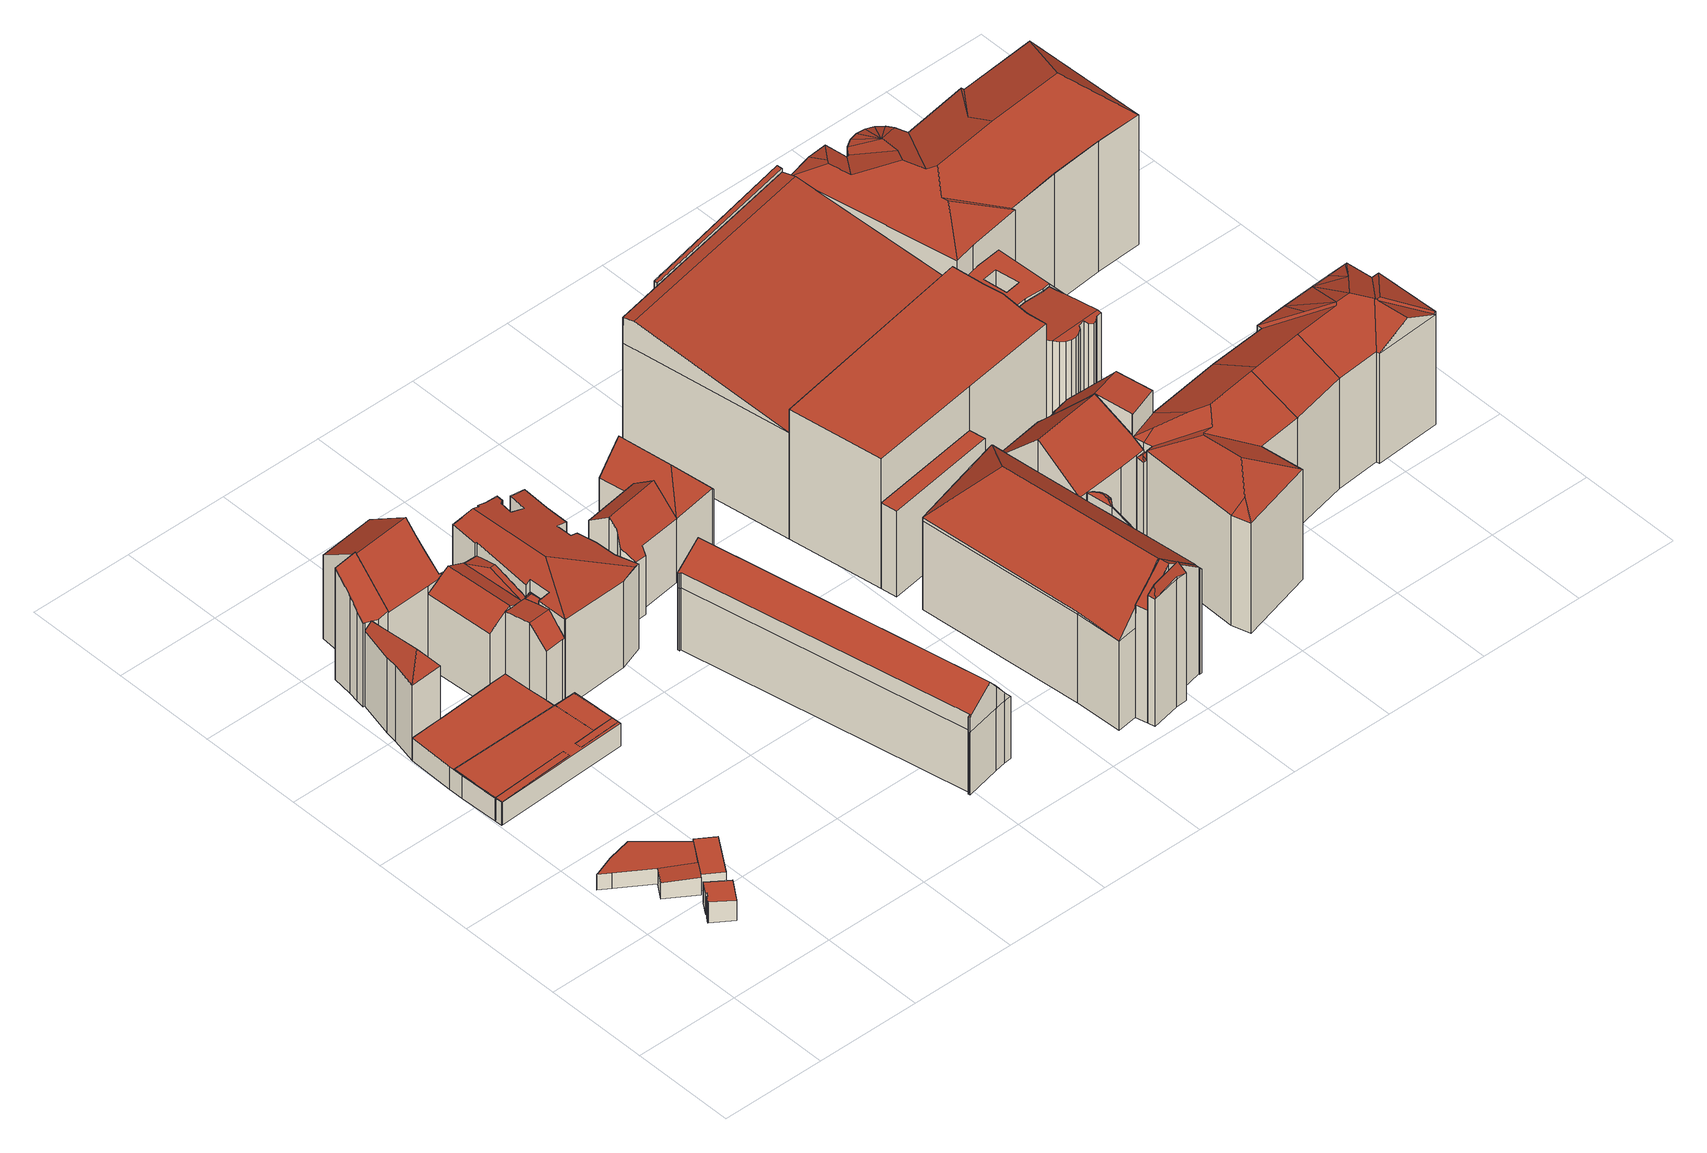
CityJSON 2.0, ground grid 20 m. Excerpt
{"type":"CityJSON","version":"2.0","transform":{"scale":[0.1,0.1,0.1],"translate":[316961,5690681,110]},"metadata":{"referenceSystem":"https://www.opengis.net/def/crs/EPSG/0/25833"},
"CityObjects":{
"building1":{"type":"Building","attributes":{"Dachtyp_tdc":"tdcPolyFlatRoof","Gemeindeschluessel":14713000,"Dachneigung":2.78,"QualitaetDacherkennung":40,"Geometrietyp2DReferenz":"3000","function":"31001_9998","roofType":"2100","measuredHeight":4.46},"geometry":[{"type":"MultiSurface","lod":"2","boundaries":[[[0,1,2,3]],[[1,4,5,2]],[[4,6,7,5]],[[6,8,9,7]],[[8,10,11,9]],[[10,12,13,11]],[[12,14,15,13]],[[14,16,17,15]],[[16,18,19,17]],[[18,0,3,19]],[[18,16,14,12,10,8,6,4,1,0]],[[3,2,5,7,9,11,13,15,17,19]]],"semantics":{"surfaces":[{"type":"WallSurface"},{"type":"RoofSurface"},{"type":"GroundSurface"}],"values":[0,0,0,0,0,0,0,0,0,0,1,2]}}]},
"building2":{"type":"Building","attributes":{"Gemeindeschluessel":14713000,"Geometrietyp2DReferenz":"3000","function":"31001_9998","roofType":"9999"},"children":["building2-1","building2-2"]},
"building2-1":{"type":"BuildingPart","attributes":{"Dachtyp_tdc":"tdcPolyFlatRoof","Dachneigung":7.37,"QualitaetDacherkennung":52,"Geometrietyp2DReferenz":"3000","roofType":"2100","measuredHeight":4},"parents":["building2"],"geometry":[{"type":"MultiSurface","lod":"2","boundaries":[[[20,21,22,23]],[[24,25,26,27]],[[25,28,29,26]],[[28,30,31,29]],[[30,32,33,31]],[[32,34,35,33]],[[34,20,23,35]],[[34,32,30,28,25,24,21,20]],[[23,22,27,26,29,31,33,35]],[[27,22,21,24]]],"semantics":{"surfaces":[{"type":"WallSurface"},{"type":"RoofSurface"},{"type":"GroundSurface"},{"type":"ClosureSurface"}],"values":[0,0,0,0,0,0,0,1,2,3]}}]},
"building2-2":{"type":"BuildingPart","attributes":{"Dachtyp_tdc":"tdcPolyFlatRoof","Dachneigung":4.29,"QualitaetDacherkennung":69,"Geometrietyp2DReferenz":"3000","roofType":"2100","measuredHeight":3.75},"parents":["building2"],"geometry":[{"type":"MultiSurface","lod":"2","boundaries":[[[36,37,38,22,21]],[[37,39,40,38]],[[39,41,24,27,40]],[[39,37,36,41]],[[27,22,38,40]],[[21,24,41,36]],[[21,22,27,24]]],"semantics":{"surfaces":[{"type":"WallSurface"},{"type":"RoofSurface"},{"type":"GroundSurface"},{"type":"ClosureSurface"}],"values":[0,0,0,1,2,0,3]}}]},
"building3":{"type":"Building","attributes":{"Dachtyp_tdc":"tdcPolyFlatRoof","Gemeindeschluessel":14713000,"Dachneigung":0,"QualitaetDacherkennung":56,"Geometrietyp2DReferenz":"3000","function":"31001_9998","roofType":"1000","measuredHeight":3.41},"geometry":[{"type":"MultiSurface","lod":"2","boundaries":[[[42,43,44,45]],[[43,46,47,44]],[[46,48,49,47]],[[48,42,45,49]],[[48,46,43,42]],[[45,44,47,49]]],"semantics":{"surfaces":[{"type":"WallSurface"},{"type":"RoofSurface"},{"type":"GroundSurface"}],"values":[0,0,0,0,1,2]}}]},
"building4":{"type":"Building","attributes":{"Gemeindeschluessel":14713000,"Dachneigung":90,"Dachorientierung":0,"MittlereTraufHoehe":115.79,"QualitaetDacherkennung":63,"ObjektHoehe":4.68,"BodenHoehe":111.11,"Geometrietyp2DReferenz":"3000","AbsoluteHoehe":115.79,"Dachflaeche":273.93,"function":"31001_9998","roofType":"1000","measuredHeight":4.68,"storeysAboveGround":2},"geometry":[{"type":"MultiSurface","lod":"2","boundaries":[[[50,51,52,53]],[[51,54,55,52]],[[51,50,56,57,54]],[[55,58,59,53,52]],[[54,57,58,55]],[[57,56,59,58]],[[56,50,53,59]]],"semantics":{"surfaces":[{"type":"WallSurface"},{"type":"RoofSurface"},{"type":"GroundSurface"}],"values":[0,0,1,2,0,0,0]}}]},
"building5":{"type":"Building","attributes":{"name":"Bach-Museum","Gemeindeschluessel":14713000,"Geometrietyp2DReferenz":"3000","function":"31001_3034","roofType":"9999"},"children":["building5-1","building5-2","building5-3","building5-4","building5-5","building5-6","building5-7","building5-8","building5-9","building5-10"]},
"building5-1":{"type":"BuildingPart","attributes":{"Dachtyp_tdc":"tdcPolyFlatRoof","Dachneigung":0,"QualitaetDacherkennung":23,"Geometrietyp2DReferenz":"3000","roofType":"1000","measuredHeight":4.74},"parents":["building5"],"geometry":[{"type":"MultiSurface","lod":"2","boundaries":[[[60,61,62,63]],[[64,65,66,67]],[[65,68,69,66]],[[68,70,71,69]],[[70,72,73,71]],[[74,75,76,77]],[[78,79,80,81]],[[82,79,78,83,84,75,74,72,70,68,65,64,61,60]],[[63,62,67,66,69,71,73,77,76,85,86,81,80,87]],[[67,62,61,64]],[[77,73,72,74]],[[85,76,75,84]],[[81,86,83,78]],[[86,85,84,83]],[[87,80,79,82]],[[63,87,82,60]]],"semantics":{"surfaces":[{"type":"WallSurface"},{"type":"RoofSurface"},{"type":"GroundSurface"},{"type":"ClosureSurface"}],"values":[0,0,0,0,0,0,0,1,2,3,3,3,3,3,3,3]}}]},
"building5-2":{"type":"BuildingPart","attributes":{"Dachtyp_tdc":"tdcGableRoof","Dachneigung":38.85,"QualitaetDacherkennung":72,"Geometrietyp2DReferenz":"3000","roofType":"3100","measuredHeight":23.66},"parents":["building5"],"geometry":[{"type":"MultiSurface","lod":"2","boundaries":[[[88,89,90,91]],[[89,92,93,90]],[[92,94,95,93]],[[94,96,97,95]],[[96,98,99,97]],[[98,100,101,99]],[[102,103,104,105,106]],[[107,108,109,110]],[[108,88,91,109]],[[111,103,102,112,113,100,98,96,94,92,89]],[[89,88,108,107,111]],[[91,90,93,95,97,99,101,114,105,104,115,110,109]],[[106,112,102]],[[114,101,100,113]],[[105,114,113,112,106]],[[115,104,103,111]],[[107,110,115,111]]],"semantics":{"surfaces":[{"type":"WallSurface"},{"type":"RoofSurface"},{"type":"GroundSurface"},{"type":"ClosureSurface"}],"values":[0,0,0,0,0,0,0,0,0,1,1,2,0,3,3,3,3]}}]},
"building5-3":{"type":"BuildingPart","attributes":{"Dachtyp_tdc":"tdcPolyFlatRoof","Dachneigung":0,"QualitaetDacherkennung":93,"Geometrietyp2DReferenz":"3000","roofType":"1000","measuredHeight":4.81},"parents":["building5"],"geometry":[{"type":"MultiSurface","lod":"2","boundaries":[[[116,117,118,80,79]],[[117,119,120,118]],[[121,119,117,116]],[[80,118,120,87]],[[120,119,121,82,87]],[[79,82,121,116]],[[79,80,87,82]]],"semantics":{"surfaces":[{"type":"WallSurface"},{"type":"RoofSurface"},{"type":"GroundSurface"},{"type":"ClosureSurface"}],"values":[0,0,1,2,3,0,3]}}]},
"building5-4":{"type":"BuildingPart","attributes":{"Dachtyp_tdc":"tdcHipAndGableRoof","Dachneigung":55.25,"QualitaetDacherkennung":24,"Geometrietyp2DReferenz":"3000","roofType":"5000","measuredHeight":18.11},"parents":["building5"],"geometry":[{"type":"MultiSurface","lod":"2","boundaries":[[[100,122,123,101]],[[122,124,125,123]],[[124,126,127,125]],[[126,128,129,127]],[[128,130,100]],[[128,131,132,130]],[[133,134,100,130,132]],[[122,134,133,124]],[[124,133,132,131,126]],[[100,134,122]],[[126,131,128]],[[129,101,123,125,127]],[[101,129,128,100]]],"semantics":{"surfaces":[{"type":"WallSurface"},{"type":"RoofSurface"},{"type":"GroundSurface"},{"type":"ClosureSurface"}],"values":[0,0,0,0,1,1,1,0,0,0,0,2,3]}}]},
"building5-5":{"type":"BuildingPart","attributes":{"Dachtyp_tdc":"tdcGableRoof","Dachneigung":34.14,"QualitaetDacherkennung":74,"Geometrietyp2DReferenz":"3000","roofType":"3100","measuredHeight":18.36},"parents":["building5"],"geometry":[{"type":"MultiSurface","lod":"2","boundaries":[[[135,136,137,129,128]],[[138,106,105,76,75]],[[139,140,136,135,141,142]],[[142,112,106,138,143,144,139]],[[114,101,129,137,145,85,76,105]],[[141,100,101,100,113,142]],[[100,101,114,113]],[[128,100,141,135]],[[129,101,100,128]],[[146,140,139]],[[145,137,136,140,146]],[[138,75,84,143]],[[144,146,139]],[[75,76,85,84]],[[145,146,144,143,84,85]],[[113,112,142]],[[105,106,112,113,114]]],"semantics":{"surfaces":[{"type":"WallSurface"},{"type":"RoofSurface"},{"type":"GroundSurface"},{"type":"ClosureSurface"}],"values":[0,0,1,1,2,0,3,0,3,0,3,0,0,3,3,0,3]}}]},
"building5-6":{"type":"BuildingPart","attributes":{"Dachtyp_tdc":"tdcPolyFlatRoof","Dachneigung":0,"QualitaetDacherkennung":57,"Geometrietyp2DReferenz":"3000","roofType":"1000","measuredHeight":4.83},"parents":["building5"],"geometry":[{"type":"MultiSurface","lod":"2","boundaries":[[[147,148,149,150]],[[148,151,64,67,149]],[[152,147,150,62,61]],[[152,151,148,147]],[[150,149,67,62]],[[61,64,151,152]],[[61,62,67,64]]],"semantics":{"surfaces":[{"type":"WallSurface"},{"type":"RoofSurface"},{"type":"GroundSurface"},{"type":"ClosureSurface"}],"values":[0,0,0,1,2,0,3]}}]},
"building5-7":{"type":"BuildingPart","attributes":{"Dachtyp_tdc":"tdcGableRoof","Dachneigung":10.02,"QualitaetDacherkennung":40,"Geometrietyp2DReferenz":"3000","roofType":"3100","measuredHeight":18.72},"parents":["building5"],"geometry":[{"type":"MultiSurface","lod":"2","boundaries":[[[153,154,155,156]],[[154,157,158,155]],[[157,159,160,158]],[[159,161,78,81,160]],[[162,153,156,137,136]],[[163,161,159,157,154]],[[154,153,162,140,146,144,164,163]],[[156,155,158,160,81,86,85,145,137]],[[83,78,161,163]],[[86,81,78,83]],[[164,143,84,83,163]],[[86,83,84,85]],[[144,143,164]],[[136,140,162]],[[137,145,146,140,136]],[[145,85,84,143,144,146]]],"semantics":{"surfaces":[{"type":"WallSurface"},{"type":"RoofSurface"},{"type":"GroundSurface"},{"type":"ClosureSurface"}],"values":[0,0,0,0,0,1,1,2,0,3,0,3,0,0,3,3]}}]},
"building5-8":{"type":"BuildingPart","attributes":{"Dachtyp_tdc":"tdcPolyFlatRoof","Dachneigung":37.69,"QualitaetDacherkennung":65,"Geometrietyp2DReferenz":"3000","roofType":"2100","measuredHeight":23.87},"parents":["building5"],"geometry":[{"type":"MultiSurface","lod":"2","boundaries":[[[165,166,167,168]],[[166,169,170,167]],[[169,171,107,110,170]],[[172,173,174,175,104,103]],[[176,177,178]],[[176,179,180,177]],[[179,165,168,180]],[[179,176,181,182,183,173,172,171,169,166,165]],[[168,167,170,110,115,104,175,184,177,180]],[[172,103,111,107,171]],[[103,104,115,111]],[[111,115,110,107]],[[178,181,176]],[[183,174,173]],[[184,175,174,183,182]],[[177,184,182,181,178]]],"semantics":{"surfaces":[{"type":"WallSurface"},{"type":"RoofSurface"},{"type":"GroundSurface"},{"type":"ClosureSurface"}],"values":[0,0,0,0,0,0,0,1,2,0,3,3,0,0,3,3]}}]},
"building5-9":{"type":"BuildingPart","attributes":{"Dachtyp_tdc":"tdcPolyFlatRoof","Dachneigung":0,"QualitaetDacherkennung":60,"Geometrietyp2DReferenz":"3000","roofType":"1000","measuredHeight":4.82},"parents":["building5"],"geometry":[{"type":"MultiSurface","lod":"2","boundaries":[[[185,186,120,119]],[[185,187,188,186]],[[187,189,60,63,188]],[[189,187,185,119]],[[120,186,188,63,87]],[[121,82,60,189,119]],[[87,63,60,82]],[[119,120,87,82,121]]],"semantics":{"surfaces":[{"type":"WallSurface"},{"type":"RoofSurface"},{"type":"GroundSurface"},{"type":"ClosureSurface"}],"values":[0,0,0,1,2,0,3,3]}}]},
"building5-10":{"type":"BuildingPart","attributes":{"Dachtyp_tdc":"tdcFreeFormRoof","Dachneigung":54.04,"QualitaetDacherkennung":8,"Geometrietyp2DReferenz":"3000","roofType":"5000","measuredHeight":19.59},"parents":["building5"],"geometry":[{"type":"MultiSurface","lod":"2","boundaries":[[[174,190,74,77,175]],[[191,192,193,73,72]],[[192,194,195,193]],[[190,174,183,196,197]],[[196,181,178,194,192,191,197]],[[191,190,197]],[[195,177,184,175,77,73,193]],[[194,178,177,195]],[[183,182,196]],[[174,175,184,182,183]],[[72,74,190,191]],[[72,73,77,74]],[[182,181,196]],[[177,178,181,182,184]]],"semantics":{"surfaces":[{"type":"WallSurface"},{"type":"RoofSurface"},{"type":"GroundSurface"},{"type":"ClosureSurface"}],"values":[0,0,0,1,1,1,2,0,0,3,0,3,0,3]}}]},
"building6":{"type":"Building","attributes":{"name":"Bach-Museum","Dachtyp_tdc":"tdcFreeFormRoof","Gemeindeschluessel":14713000,"Dachneigung":49.28,"QualitaetDacherkennung":33,"Geometrietyp2DReferenz":"3000","function":"31001_3034","roofType":"5000","measuredHeight":17.48},"geometry":[{"type":"MultiSurface","lod":"2","boundaries":[[[198,199,200,201]],[[199,202,203,200]],[[202,204,205,203]],[[204,206,207,205]],[[206,198,201,207]],[[208,206,204]],[[209,208,204,202]],[[210,209,202,199]],[[210,199,198]],[[208,209,210,198,206]],[[201,200,203,205,207]]],"semantics":{"surfaces":[{"type":"WallSurface"},{"type":"RoofSurface"},{"type":"GroundSurface"}],"values":[0,0,0,0,0,1,1,1,1,1,2]}}]},
"building7":{"type":"Building","attributes":{"Dachtyp_tdc":"tdcFreeFormRoof","Gemeindeschluessel":14713000,"Dachneigung":11.58,"QualitaetDacherkennung":18,"Geometrietyp2DReferenz":"3000","function":"31001_9998","roofType":"5000","measuredHeight":20},"geometry":[{"type":"MultiSurface","lod":"2","boundaries":[[[211,212,213,214]],[[212,215,216,213]],[[215,217,218,216]],[[217,219,220,218]],[[219,221,222,220]],[[221,223,224,222]],[[223,225,226,224]],[[225,227,228,226]],[[227,229,230,228]],[[229,231,232,230]],[[231,233,234,232]],[[233,235,236,234]],[[235,237,238,236]],[[237,239,240,238]],[[239,241,242,240]],[[241,243,244,242]],[[243,245,246,244]],[[245,247,248,246]],[[247,249,250,248]],[[249,251,252,250]],[[251,253,254,252]],[[253,255,256,254]],[[255,257,258,256]],[[257,259,260,258]],[[259,261,262,260]],[[261,263,264,262]],[[263,265,266,264]],[[265,267,268,266]],[[267,269,270,268]],[[269,271,272,270]],[[271,211,214,272]],[[219,273,274,223,221]],[[259,257,255,253,251,249,247,245,243,241,275,274,273,217,215,212,211,271,269,267,265,263,261]],[[231,229,227,225,223,274,275,239,237,235,233]],[[219,217,273]],[[241,239,275]],[[214,213,216,218,220,222,224,226,228,230,232,234,236,238,240,242,244,246,248,250,252,254,256,258,260,262,264,266,268,270,272]]],"semantics":{"surfaces":[{"type":"WallSurface"},{"type":"RoofSurface"},{"type":"GroundSurface"}],"values":[0,0,0,0,0,0,0,0,0,0,0,0,0,0,0,0,0,0,0,0,0,0,0,0,0,0,0,0,0,0,0,1,1,1,0,0,2]}}]},
"building8":{"type":"Building","attributes":{"Gemeindeschluessel":14713000,"Dachtyp_tdc":"tdcFreeFormRoof","Dachneigung":52.15,"QualitaetDacherkennung":60,"Geometrietyp2DReferenz":"3000","function":"31001_9998","roofType":"5000","measuredHeight":19.74},"geometry":[{"type":"MultiSurface","lod":"2","boundaries":[[[276,277,278,279]],[[277,280,281,278]],[[280,282,283,281]],[[282,284,285,283]],[[284,286,287,285]],[[286,288,289,287]],[[288,290,291,289]],[[290,292,293,291]],[[292,294,295,293]],[[294,296,297,295]],[[296,298,299,297]],[[298,300,301,299]],[[300,302,303,301]],[[302,276,279,303]],[[294,304,305,288,286,306,307,308,309,296]],[[310,311,312,307,306,313,314,315]],[[277,310,315,280]],[[280,315,314,282]],[[282,314,313,284]],[[284,313,306,286]],[[300,308,307,312,302]],[[302,312,311,276]],[[276,311,310,277]],[[296,309,298]],[[298,309,308,300]],[[288,305,290]],[[290,305,304,292]],[[292,304,294]],[[279,278,281,283,285,287,289,291,293,295,297,299,301,303]]],"semantics":{"surfaces":[{"type":"WallSurface"},{"type":"RoofSurface"},{"type":"GroundSurface"}],"values":[0,0,0,0,0,0,0,0,0,0,0,0,0,0,1,1,0,0,0,0,0,0,0,0,0,0,0,0,2]}}]},
"building9":{"type":"Building","attributes":{"Gemeindeschluessel":14713000,"Geometrietyp2DReferenz":"3000","function":"31001_9998","roofType":"9999"},"children":["building9-1","building9-2"]},
"building9-1":{"type":"BuildingPart","attributes":{"Dachtyp_tdc":"tdcHipAndGableRoof","Dachneigung":50.07,"QualitaetDacherkennung":50,"Geometrietyp2DReferenz":"3000","roofType":"5000","measuredHeight":18.67},"parents":["building9"],"geometry":[{"type":"MultiSurface","lod":"2","boundaries":[[[316,317,318,319]],[[317,320,321,318]],[[320,322,323,321]],[[322,324,325,323]],[[324,326,327,325]],[[326,328,329,327]],[[328,330,331,329]],[[332,333,334,335]],[[333,316,319,334]],[[330,328,336]],[[328,326,324,322,320,317,336]],[[317,316,333,332,337,330,336]],[[319,318,321,323,325,327,329,331,338,335,334]],[[337,338,331,330]],[[332,335,338,337]]],"semantics":{"surfaces":[{"type":"WallSurface"},{"type":"RoofSurface"},{"type":"GroundSurface"},{"type":"ClosureSurface"}],"values":[0,0,0,0,0,0,0,0,0,1,1,1,2,3,3]}}]},
"building9-2":{"type":"BuildingPart","attributes":{"Dachtyp_tdc":"tdcGableRoof","Dachneigung":49.31,"QualitaetDacherkennung":45,"Geometrietyp2DReferenz":"3000","roofType":"3100","measuredHeight":18.64},"parents":["building9"],"geometry":[{"type":"MultiSurface","lod":"2","boundaries":[[[339,340,331,330]],[[339,341,342,340]],[[341,343,344,342]],[[343,345,346,344]],[[345,347,348,346]],[[347,349,350,348]],[[349,351,352,350]],[[351,353,332,335,352]],[[349,347,345,343,341,339,330,354]],[[354,353,351,349]],[[338,331,340,342,344,346,348,350,352,335]],[[330,337,354]],[[330,331,338,337]],[[337,332,353,354]],[[338,335,332,337]]],"semantics":{"surfaces":[{"type":"WallSurface"},{"type":"RoofSurface"},{"type":"GroundSurface"},{"type":"ClosureSurface"}],"values":[0,0,0,0,0,0,0,0,1,1,2,0,3,0,3]}}]},
"building10":{"type":"Building","attributes":{"Gemeindeschluessel":14713000,"Geometrietyp2DReferenz":"3000","function":"31001_9998","roofType":"9999"},"children":["building10-1","building10-2","building10-3","building10-4","building10-5"]},
"building10-1":{"type":"BuildingPart","attributes":{"Dachtyp_tdc":"tdcFreeFormRoof","Dachneigung":69.74,"QualitaetDacherkennung":21,"Geometrietyp2DReferenz":"3000","roofType":"5000","measuredHeight":29.28},"parents":["building10"],"geometry":[{"type":"MultiSurface","lod":"2","boundaries":[[[355,356,357,358]],[[356,359,360,357]],[[359,361,362,363,360]],[[364,355,358,365]],[[366,361,359]],[[359,367,355,368,366]],[[368,355,364]],[[366,368,364,369,370,361]],[[356,367,359]],[[355,367,356]],[[358,357,360,363,371,365]],[[370,362,361]],[[365,371,369,364]],[[371,363,362,370,369]]],"semantics":{"surfaces":[{"type":"WallSurface"},{"type":"RoofSurface"},{"type":"GroundSurface"},{"type":"ClosureSurface"}],"values":[0,0,0,0,1,1,1,1,0,0,2,0,3,3]}}]},
"building10-2":{"type":"BuildingPart","attributes":{"Dachtyp_tdc":"tdcGableRoof","Dachneigung":45.8,"QualitaetDacherkennung":59,"Geometrietyp2DReferenz":"3000","roofType":"3100","measuredHeight":29.21},"parents":["building10"],"geometry":[{"type":"MultiSurface","lod":"2","boundaries":[[[372,373,374,375]],[[373,376,377,374]],[[376,378,379,380,377]],[[381,382,383,384,385]],[[382,386,387,383]],[[386,388,389,387]],[[388,390,391,389]],[[390,392,393,391]],[[392,394,395,393]],[[394,372,375,395]],[[390,388,386,382,381,396,397]],[[397,398,378,376,373,372,394,392,390]],[[375,374,377,380,399,384,383,387,389,391,393,395]],[[400,398,397]],[[399,380,379,401]],[[401,379,378,398,400]],[[396,400,397]],[[399,401,385,384]],[[381,385,401,400,396]]],"semantics":{"surfaces":[{"type":"WallSurface"},{"type":"RoofSurface"},{"type":"GroundSurface"},{"type":"ClosureSurface"}],"values":[0,0,0,0,0,0,0,0,0,0,1,1,2,0,3,3,0,3,3]}}]},
"building10-3":{"type":"BuildingPart","attributes":{"Dachtyp_tdc":"tdcHipAndGableRoof","Dachneigung":48.23,"QualitaetDacherkennung":49,"Geometrietyp2DReferenz":"3000","roofType":"5000","measuredHeight":29.29},"parents":["building10"],"geometry":[{"type":"MultiSurface","lod":"2","boundaries":[[[379,402,403,380]],[[404,405,406,407]],[[405,408,409,406]],[[408,410,411,409]],[[410,412,413,411]],[[412,385,384,413]],[[414,415,416,417]],[[418,419,420,417,416,421,405]],[[422,423,398,400,396,424,414,417,420,425,426,427,428,429,430]],[[412,415,414,424,381,385]],[[379,378,423,422,402]],[[408,421,416,410]],[[405,421,408]],[[404,418,405]],[[410,416,415,412]],[[380,403,431,432,433,407,406,409,411,413,384,399]],[[434,435,436]],[[432,431,437,435,434]],[[431,403,402,437]],[[407,433,438,404]],[[433,432,434,436,438]],[[380,399,401,379]],[[399,384,385,401]],[[428,439,436,435,429]],[[429,435,437,430]],[[430,437,402,422]],[[420,419,425]],[[427,439,428]],[[425,419,418,404,438,426]],[[426,438,436,439,427]],[[423,378,398]],[[396,381,424]],[[398,378,379,401,400]],[[400,401,385,381,396]]],"semantics":{"surfaces":[{"type":"WallSurface"},{"type":"RoofSurface"},{"type":"GroundSurface"},{"type":"ClosureSurface"}],"values":[0,0,0,0,0,0,1,1,1,0,0,0,0,0,0,2,0,3,3,3,3,3,3,0,3,3,0,0,3,3,0,0,3,3]}}]},
"building10-4":{"type":"BuildingPart","attributes":{"Dachtyp_tdc":"tdcGableRoof","Dachneigung":40.32,"QualitaetDacherkennung":57,"Geometrietyp2DReferenz":"3000","roofType":"3100","measuredHeight":29.24},"parents":["building10"],"geometry":[{"type":"MultiSurface","lod":"2","boundaries":[[[440,441,442,443]],[[441,444,364,365,442]],[[362,445,418,404,407,363]],[[439,446,447,432]],[[446,440,443,447]],[[448,425,419,445,362,370,449]],[[449,444,441,440,446,439,427,448]],[[443,442,365,371,363,407,433,432,447]],[[369,364,444,449]],[[371,365,364,369]],[[370,369,449]],[[371,369,370,362,363]],[[426,425,448]],[[419,418,445]],[[433,407,404,438]],[[438,404,418,419,425,426]],[[432,436,439]],[[427,426,448]],[[433,438,436,432]],[[439,436,438,426,427]]],"semantics":{"surfaces":[{"type":"WallSurface"},{"type":"RoofSurface"},{"type":"GroundSurface"},{"type":"ClosureSurface"}],"values":[0,0,0,0,0,1,1,2,0,3,0,3,0,0,3,3,0,0,3,3]}}]},
"building10-5":{"type":"BuildingPart","attributes":{"Dachtyp_tdc":"tdcFreeFormRoof","Dachneigung":33.45,"QualitaetDacherkennung":41,"Geometrietyp2DReferenz":"3000","roofType":"5000","measuredHeight":24.51},"parents":["building10"],"geometry":[{"type":"MultiSurface","lod":"2","boundaries":[[[450,451,452,453]],[[451,454,455,452]],[[454,456,457,455]],[[456,458,459,457]],[[458,460,461,459]],[[460,462,463,461]],[[462,464,465,463]],[[464,466,467,465]],[[466,468,469,467]],[[468,470,471,469]],[[470,472,473,471]],[[472,474,475,473]],[[474,434,432,475]],[[476,477,478,403,402,422]],[[477,450,453,478]],[[479,429,435,434,474,472,470,468,480]],[[468,466,464,481,480]],[[464,462,482,481]],[[462,460,483,482]],[[460,458,456,484,483]],[[456,454,451,450,477,485,484]],[[477,476,485]],[[476,479,480,481,482,483,484,485]],[[453,452,455,457,459,461,463,465,467,469,471,473,475,432,431,403,478]],[[430,429,479]],[[431,432,434,435,437]],[[437,435,429,430]],[[422,430,479,476]],[[431,437,402,403]],[[402,437,430,422]]],"semantics":{"surfaces":[{"type":"WallSurface"},{"type":"RoofSurface"},{"type":"GroundSurface"},{"type":"ClosureSurface"}],"values":[0,0,0,0,0,0,0,0,0,0,0,0,0,0,0,1,1,1,1,1,1,1,1,2,0,3,3,0,3,3]}}]},
"building11":{"type":"Building","attributes":{"Dachtyp_tdc":"tdcGableRoof","Gemeindeschluessel":14713000,"Dachneigung":15.1,"QualitaetDacherkennung":38,"Geometrietyp2DReferenz":"3000","function":"31001_9998","roofType":"3100","measuredHeight":6.63},"geometry":[{"type":"MultiSurface","lod":"2","boundaries":[[[486,487,488,489]],[[487,490,491,488]],[[490,492,493,491]],[[492,494,495,493]],[[494,496,497,495]],[[496,498,499,497]],[[498,500,501,499]],[[500,502,503,501]],[[502,504,505,503]],[[504,506,507,505]],[[506,508,509,507]],[[508,510,511,509]],[[510,512,513,511]],[[512,514,515,513]],[[514,516,517,515]],[[516,518,519,517]],[[518,520,521,519]],[[520,522,523,521]],[[522,486,489,523]],[[520,518,516,514,512,510,508,506]],[[506,504,502,500,498,496,494,492,490,487,486,522,520]],[[489,488,491,493,495,497,499,501,503,505,507,509,511,513,515,517,519,521,523]]],"semantics":{"surfaces":[{"type":"WallSurface"},{"type":"RoofSurface"},{"type":"GroundSurface"}],"values":[0,0,0,0,0,0,0,0,0,0,0,0,0,0,0,0,0,0,0,1,1,2]}}]},
"building12":{"type":"Building","attributes":{"Dachtyp_tdc":"tdcFreeFormRoof","Gemeindeschluessel":14713000,"Dachneigung":35.95,"QualitaetDacherkennung":17,"Geometrietyp2DReferenz":"3000","function":"31001_9998","roofType":"5000","measuredHeight":21.6},"geometry":[{"type":"MultiSurface","lod":"2","boundaries":[[[524,525,526,527]],[[525,528,529,526]],[[528,530,531,529]],[[530,532,533,531]],[[532,524,527,533]],[[534,532,530]],[[535,534,530,528]],[[536,535,528,525]],[[536,525,524]],[[534,535,536,524,532]],[[527,526,529,531,533]]],"semantics":{"surfaces":[{"type":"WallSurface"},{"type":"RoofSurface"},{"type":"GroundSurface"}],"values":[0,0,0,0,0,0,1,1,1,1,2]}}]},
"building13":{"type":"Building","attributes":{"Dachtyp_tdc":"tdcGableRoof","Gemeindeschluessel":14713000,"Dachneigung":47.8,"QualitaetDacherkennung":43,"Geometrietyp2DReferenz":"3000","function":"31001_9998","roofType":"3100","measuredHeight":29.05},"geometry":[{"type":"MultiSurface","lod":"2","boundaries":[[[537,538,539,540]],[[538,541,542,539]],[[541,543,544,542]],[[543,545,546,544]],[[545,547,548,546]],[[547,549,550,548]],[[549,551,552,550]],[[551,553,554,552]],[[553,555,556,554]],[[555,557,558,556]],[[557,559,560,558]],[[559,537,540,560]],[[555,553,551,549,547,545]],[[545,543,541,538,537,559,557,555]],[[540,539,542,544,546,548,550,552,554,556,558,560]]],"semantics":{"surfaces":[{"type":"WallSurface"},{"type":"RoofSurface"},{"type":"GroundSurface"}],"values":[0,0,0,0,0,0,0,0,0,0,0,0,1,1,2]}}]},
"building14":{"type":"Building","attributes":{"name":"Petershof","Gemeindeschluessel":14713000,"Geometrietyp2DReferenz":"3000","function":"31001_2052","roofType":"9999"},"children":["building14-1","building14-2","building14-3","building14-4","building14-5","building14-6"]},
"building14-1":{"type":"BuildingPart","attributes":{"Dachtyp_tdc":"tdcFreeFormRoof","Dachneigung":22.46,"QualitaetDacherkennung":3,"Geometrietyp2DReferenz":"3000","roofType":"5000","measuredHeight":32.2},"parents":["building14"],"geometry":[{"type":"MultiSurface","lod":"2","boundaries":[[[561,562,563,564]],[[562,565,566,567,563]],[[568,569,570,571,572]],[[569,573,574,570]],[[573,575,576,574]],[[575,577,578,576]],[[577,579,580,578]],[[579,581,582,580]],[[581,583,584,582]],[[583,585,586,584]],[[585,587,588,586]],[[587,589,590,588]],[[589,591,592,590]],[[591,593,594,592]],[[593,595,596,594]],[[595,597,598,596]],[[597,599,600,598]],[[599,601,602,600]],[[601,603,604,602]],[[603,605,606,604]],[[605,607,608,606]],[[607,561,564,608]],[[609,601,599]],[[610,611,609,599,597]],[[610,597,595]],[[612,613,611,610,595,593]],[[614,615,616,612,593,591]],[[617,614,591,589]],[[618,619,620,617,589,587]],[[618,587,585]],[[619,618,585,583]],[[619,583,581]],[[620,619,581,579]],[[615,614,617,620,579,577]],[[621,616,615,577,575]],[[622,623,621,575,573]],[[622,573,569]],[[623,622,569,568]],[[568,624,565,625,626,613,612,616,621,623]],[[565,562,561,625]],[[626,625,561,607]],[[607,627,628,601,609,611,613,626]],[[603,628,627,605]],[[601,628,603]],[[605,627,607]],[[564,563,567,571,570,574,576,578,580,582,584,586,588,590,592,594,596,598,600,602,604,606,608]],[[624,566,565]],[[572,571,567,566]],[[572,566,624,568]]],"semantics":{"surfaces":[{"type":"WallSurface"},{"type":"RoofSurface"},{"type":"GroundSurface"},{"type":"ClosureSurface"}],"values":[0,0,0,0,0,0,0,0,0,0,0,0,0,0,0,0,0,0,0,0,0,0,1,1,1,1,1,1,1,1,1,1,1,1,1,1,1,1,1,1,1,1,0,0,0,2,0,3,3]}}]},
"building14-2":{"type":"BuildingPart","attributes":{"Dachtyp_tdc":"tdcGableRoof","Dachneigung":10.19,"QualitaetDacherkennung":3,"Geometrietyp2DReferenz":"3000","roofType":"3100","measuredHeight":27.89},"parents":["building14"],"geometry":[{"type":"MultiSurface","lod":"2","boundaries":[[[629,630,631,632]],[[630,633,634,631]],[[635,572,571,636]],[[566,637,638,567]],[[637,566,624,639,640,641]],[[642,643,640,639,644,645]],[[635,645,644,568,572]],[[630,643,642,633]],[[629,641,640,643,630]],[[632,631,634,636,571,567,638]],[[636,634,633,635]],[[567,571,572,566]],[[629,632,638,637]],[[633,642,645,635]],[[568,644,639,624]],[[572,568,624,566]],[[641,629,637]]],"semantics":{"surfaces":[{"type":"WallSurface"},{"type":"RoofSurface"},{"type":"GroundSurface"},{"type":"ClosureSurface"}],"values":[0,0,0,0,1,1,0,0,0,2,3,3,3,3,0,3,3]}}]},
"building14-3":{"type":"BuildingPart","attributes":{"Dachtyp_tdc":"tdcPolyFlatRoof","Dachneigung":0,"QualitaetDacherkennung":21,"Geometrietyp2DReferenz":"3000","roofType":"1000","measuredHeight":17.92},"parents":["building14"],"geometry":[{"type":"MultiSurface","lod":"2","boundaries":[[[646,647,648,649]],[[647,650,651,648]],[[650,652,653,651]],[[652,650,647,646]],[[649,648,651,653]],[[649,653,652,646]]],"semantics":{"surfaces":[{"type":"WallSurface"},{"type":"RoofSurface"},{"type":"GroundSurface"},{"type":"ClosureSurface"}],"values":[0,0,0,1,2,3]}}]},
"building14-4":{"type":"BuildingPart","attributes":{"Dachtyp_tdc":"tdcPolyFlatRoof","Dachneigung":0,"QualitaetDacherkennung":32,"Geometrietyp2DReferenz":"3000","roofType":"1000","measuredHeight":17.94},"parents":["building14"],"geometry":[{"type":"MultiSurface","lod":"2","boundaries":[[[654,655,656,657]],[[655,658,659,656]],[[658,660,661,659]],[[660,662,663,661]],[[662,664,665,663]],[[662,660,658,655,654,664]],[[665,657,656,659,661,663]],[[657,665,664,654]]],"semantics":{"surfaces":[{"type":"WallSurface"},{"type":"RoofSurface"},{"type":"GroundSurface"},{"type":"ClosureSurface"}],"values":[0,0,0,0,0,1,2,3]}}]},
"building14-5":{"type":"BuildingPart","attributes":{"Dachtyp_tdc":"tdcPolyFlatRoof","Dachneigung":0,"QualitaetDacherkennung":40,"Geometrietyp2DReferenz":"3000","roofType":"1000","measuredHeight":27.08},"parents":["building14"],"geometry":[{"type":"MultiSurface","lod":"2","boundaries":[[[666,667,668,638,637]],[[667,669,670,668]],[[669,671,672,670]],[[671,673,674,672]],[[673,675,676,674]],[[675,677,646,649,676]],[[678,679,641,629,632,653,652]],[[678,677,675,673,671,669,667,666,679]],[[632,638,668,670,672,674,676,649,653]],[[637,641,679,666]],[[637,638,632,629]],[[637,629,641]],[[652,646,677,678]],[[652,653,649,646]]],"semantics":{"surfaces":[{"type":"WallSurface"},{"type":"RoofSurface"},{"type":"GroundSurface"},{"type":"ClosureSurface"}],"values":[0,0,0,0,0,0,0,1,2,0,3,3,0,3]}}]},
"building14-6":{"type":"BuildingPart","attributes":{"Dachtyp_tdc":"tdcPolyFlatRoof","Dachneigung":5.49,"QualitaetDacherkennung":28,"Geometrietyp2DReferenz":"3000","roofType":"2100","measuredHeight":28.25},"parents":["building14"],"geometry":[{"type":"MultiSurface","lod":"2","boundaries":[[[680,681,682,634,633,642]],[[681,683,654,657,682]],[[684,685,645,635,636,665,664]],[[685,684,683,681,680]],[[634,682,657,665,636]],[[664,654,683,684]],[[664,665,657,654]],[[642,645,685,680]],[[633,634,636,635]],[[633,635,645,642]]],"semantics":{"surfaces":[{"type":"WallSurface"},{"type":"RoofSurface"},{"type":"GroundSurface"},{"type":"ClosureSurface"}],"values":[0,0,0,1,2,0,3,0,3,3]}}]},
"building15":{"type":"Building","attributes":{"name":"Petershof","Dachtyp_tdc":"tdcFreeFormRoof","Gemeindeschluessel":14713000,"Dachneigung":10.02,"QualitaetDacherkennung":12,"Geometrietyp2DReferenz":"3000","function":"31001_2052","roofType":"5000","measuredHeight":22.79},"geometry":[{"type":"MultiSurface","lod":"2","boundaries":[[[686,687,688,689]],[[687,690,691,688]],[[690,692,693,691]],[[692,694,695,693]],[[694,696,697,695]],[[696,698,699,697]],[[698,700,701,699]],[[700,702,703,701]],[[702,704,705,703]],[[704,706,707,705]],[[706,708,709,707]],[[708,710,711,709]],[[710,712,713,711]],[[712,714,715,713]],[[714,716,717,715]],[[716,718,719,717]],[[718,720,721,719]],[[720,722,723,721]],[[722,724,725,723]],[[724,726,727,725]],[[726,686,689,727]],[[704,702,700,698,696,694,692,690,687,728,714,712,710,708,706]],[[728,686,726,724,722,720,718,716,714]],[[687,686,728]],[[689,688,691,693,695,697,699,701,703,705,707,709,711,713,715,717,719,721,723,725,727]]],"semantics":{"surfaces":[{"type":"WallSurface"},{"type":"RoofSurface"},{"type":"GroundSurface"}],"values":[0,0,0,0,0,0,0,0,0,0,0,0,0,0,0,0,0,0,0,0,0,1,1,0,2]}}]},
"building16":{"type":"Building","attributes":{"name":"Petershof","Dachtyp_tdc":"tdcGableRoof","Gemeindeschluessel":14713000,"Dachneigung":0,"QualitaetDacherkennung":0,"Geometrietyp2DReferenz":"3000","BezugspunktDach":"2000","function":"31001_2052","measuredHeight":21.57},"geometry":[{"type":"MultiSurface","lod":"2","boundaries":[[[729,730,637,731,732,733,734,735,736,737],[738,739,740,741]],[[737,736,688,742]],[[736,735,689,688]],[[735,734,727,689]],[[734,733,725,727]],[[733,732,723,725]],[[732,731,743,723]],[[731,637,744,743]],[[637,730,745,744]],[[730,729,746,745]],[[738,741,747,748]],[[741,740,749,747]],[[740,739,750,749]],[[739,738,748,750]],[[729,737,742,746]],[[742,688,689,727,725,723,743,744,745,746],[748,747,749,750]]],"semantics":{"surfaces":[{"type":"RoofSurface"},{"type":"WallSurface"},{"type":"GroundSurface"}],"values":[0,1,1,1,1,1,1,1,1,1,1,1,1,1,1,2]}}]},
"building17":{"type":"Building","attributes":{"Dachtyp_tdc":"tdcFreeFormRoof","Gemeindeschluessel":14713000,"Dachneigung":27.85,"QualitaetDacherkennung":8,"Geometrietyp2DReferenz":"3000","function":"31001_9998","roofType":"5000","measuredHeight":27.77},"geometry":[{"type":"MultiSurface","lod":"2","boundaries":[[[751,752,753,754,755]],[[756,757,758,759,751,755,760]],[[761,762,763,764,756,760,765]],[[761,765,766]],[[762,761,766,767]],[[768,763,762,767,769]],[[768,769,770]],[[764,763,768,770,771]],[[772,757,756,764,771,773]],[[774,775,776,777,778,779,780,781,782,783,784,785,786,787,527,533,531,788,789,790,791,792,793,794,795,796]],[[773,771,775,774]],[[771,770,776,775]],[[770,769,777,776]],[[769,767,778,777]],[[767,766,779,778]],[[766,765,780,779]],[[765,760,781,780]],[[760,755,782,781]],[[755,754,783,782]],[[754,797,784,783]],[[797,798,785,784]],[[798,799,786,785]],[[799,800,787,786]],[[800,801,527,787]],[[801,802,533,527]],[[802,803,531,533]],[[803,804,788,531]],[[804,805,789,788]],[[805,806,790,789]],[[806,807,791,790]],[[807,808,792,791]],[[808,809,793,792]],[[809,810,794,793]],[[810,811,795,794]],[[811,812,796,795]],[[812,773,774,796]],[[812,772,773]],[[772,812,811]],[[810,772,811]],[[810,757,772]],[[810,758,757]],[[809,758,810]],[[758,809,813]],[[813,809,808]],[[759,758,813,808,807]],[[752,751,759,807,806]],[[814,815,753,752,806,805]],[[816,814,805,804]],[[816,804,803]],[[817,815,814,816,803,802]],[[818,819,817,802,801]],[[820,821,818,801,800]],[[820,800,799]],[[821,820,799,798]],[[819,818,821,798,797]],[[753,815,817,819,797,754]]],"semantics":{"surfaces":[{"type":"RoofSurface"},{"type":"WallSurface"},{"type":"GroundSurface"}],"values":[0,0,0,1,0,0,0,0,0,2,1,1,1,1,1,1,1,1,1,1,1,1,1,1,1,1,1,1,1,1,1,1,1,1,1,1,0,0,0,0,0,0,0,0,0,0,0,0,0,0,0,0,0,0,0,0]}}]}
},
"vertices":[
[88,157,66],[92,163,66],[92,163,22],[88,157,22],[90,164,66],[90,164,22],[105,186,66],[105,186,22],[143,160,64],[143,160,22],[116,121,64],[116,121,22],[79,146,66],[79,146,22],[80,147,66],[80,147,22],[79,147,66],[79,147,22],[86,158,66],[86,158,22],
[166,276,55],[139,235,49],[139,235,17],[166,276,17],[86,271,49],[27,311,49],[27,311,17],[86,271,17],[7,325,49],[7,325,17],[11,326,49],[11,326,17],[45,336,53],[45,336,17],[89,343,57],[89,343,17],
[139,235,54],[119,206,54],[119,206,17],[66,242,50],[66,242,17],[86,271,50],
[119,206,60],[166,276,60],[166,276,26],[119,206,26],[198,254,60],[198,254,26],[151,184,60],[151,184,26],
[3,603,58],[2,649,58],[2,649,11],[3,603,11],[261,654,58],[261,654,11],[5,540,58],[265,552,58],[265,552,11],[5,540,11],
[181,566,57],[155,565,57],[155,565,10],[181,566,10],[4,556,57],[1,629,57],[1,629,10],[4,556,10],[1,658,57],[1,658,10],[3,746,57],[3,746,10],[3,747,57],[3,747,10],[66,751,57],[176,758,57],[176,758,10],[66,751,10],[217,671,57],[218,652,57],[218,652,10],[217,671,10],[223,569,57],[214,707,57],[211,760,57],[211,760,10],[214,707,10],[223,569,10],
[205,1067,181],[201,979,246],[201,979,10],[205,1067,10],[199,954,226],[199,954,10],[198,931,208],[198,931,10],[198,924,202],[198,924,10],[198,899,182],[198,899,10],[247,896,176],[247,896,10],[168,892,179],[79,886,181],[79,886,10],[168,892,10],[168,892,163],[86,970,245],[93,1051,185],[93,1051,10],[86,970,10],[86,968,246],[190,893,178],[213,894,177],[213,894,10],[86,968,10],
[218,652,58],[259,654,58],[259,654,10],[264,571,58],[264,571,10],[223,569,58],
[271,895,176],[271,895,10],[274,895,176],[274,895,10],[265,771,176],[265,771,10],[254,767,176],[254,767,10],[260,848,191],[265,771,177],[271,849,191],[274,895,177],[271,895,177],
[254,767,178],[254,762,178],[254,762,10],[176,758,163],[221,760,193],[233,761,188],[247,896,178],[213,894,193],[211,760,187],[212,760,188],[221,760,10],[221,760,188],
[156,551,58],[4,542,58],[4,542,10],[156,551,10],[4,556,58],[155,565,58],
[257,733,193],[258,710,197],[258,710,10],[257,733,10],[258,674,160],[258,674,10],[254,674,160],[254,674,10],[217,671,160],[254,762,188],[214,707,197],[211,760,188],
[34,909,198],[37,928,213],[37,928,10],[34,909,10],[42,968,244],[42,968,10],[86,970,249],[79,886,184],[58,885,181],[58,885,168],[58,885,10],[34,891,184],[34,891,10],[34,891,168],[31,891,184],[31,891,10],[44,888,183],[45,888,183],[47,888,183],[45,888,10],
[265,558,58],[265,558,10],[182,553,58],[182,553,10],[181,566,58],
[66,751,168],[3,747,168],[14,798,168],[14,798,10],[18,821,167],[18,821,10],[45,888,184],[37,774,206],
[279,733,179],[257,733,179],[257,733,18],[279,733,18],[254,767,179],[254,767,18],[265,771,179],[265,771,18],[277,775,179],[277,775,18],[268,762,190],[266,759,192],[267,743,192],
[411,813,196],[419,779,195],[419,779,14],[411,813,14],[421,737,195],[421,737,14],[436,698,192],[436,698,14],[390,682,194],[390,682,14],[259,673,200],[259,673,14],[259,674,200],[259,674,14],[258,674,200],[258,674,14],[257,733,200],[257,733,14],[279,733,204],[279,733,14],[277,775,205],[277,775,14],[265,771,202],[265,771,14],[274,895,205],[274,895,14],[271,895,205],[271,895,14],[274,950,206],[274,950,14],[329,949,211],[329,949,14],[329,953,211],[329,953,14],[345,952,208],[345,952,14],[372,955,203],[372,955,14],[371,941,203],[371,941,14],[369,941,203],[369,941,14],[364,937,204],[364,937,14],[361,911,205],[361,911,14],[386,908,200],[386,908,14],[390,944,199],[390,944,14],[419,946,193],[419,946,14],[422,946,192],[422,946,14],[418,891,194],[418,891,14],[417,844,195],[417,844,14],[397,843,199],[397,843,14],[398,813,199],[398,813,14],[425,694,195],[325,791,214],[317,950,214],
[573,86,163],[577,86,163],[577,86,33],[573,86,33],[469,636,163],[469,636,33],[466,636,163],[466,636,33],[466,640,163],[466,640,33],[569,660,163],[569,660,33],[570,656,163],[570,656,33],[568,656,163],[568,656,33],[674,106,163],[674,106,33],[677,106,163],[677,106,33],[678,103,163],[678,103,33],[664,101,163],[664,101,33],[642,97,163],[642,97,33],[574,83,163],[574,83,33],[674,106,166],[568,656,166],[518,650,230],[626,93,230],[642,97,210],[664,101,180],[577,86,197],[573,86,195],[574,83,195],[466,640,195],[466,636,195],[469,636,196],
[576,922,180],[601,925,210],[601,925,23],[576,922,23],[645,929,158],[645,929,23],[653,870,158],[653,870,23],[655,870,155],[655,870,23],[667,777,156],[667,777,23],[665,777,159],[665,777,23],[578,765,156],[578,765,23],[565,851,155],[555,919,154],[555,919,23],[565,851,23],[616,820,210],[571,811,155],[571,811,23],
[495,754,157],[495,754,23],[492,743,145],[492,743,23],[469,741,147],[469,741,23],[456,761,171],[456,761,23],[465,779,191],[465,779,23],[462,795,210],[462,795,23],[455,834,182],[455,834,23],[565,851,181],[571,811,210],
[974,22,296],[953,20,296],[953,20,29],[974,22,29],[897,9,296],[897,9,29],[894,23,296],[894,23,265],[894,23,29],[970,41,296],[970,41,29],[903,18,317],[953,20,301],[963,29,322],[950,36,296],[925,30,296],[950,36,29],
[1156,319,246],[1139,317,246],[1139,317,29],[1156,319,29],[1102,312,247],[1102,312,29],[1005,302,248],[1005,302,215],[1005,302,29],[984,480,224],[1099,501,219],[1099,501,29],[984,480,29],[984,480,215],[1103,490,230],[1103,490,29],[1122,439,285],[1122,439,29],[1132,405,321],[1132,405,29],[1152,341,265],[1152,341,29],[1152,340,264],[1152,340,29],[987,452,254],[995,387,321],[1005,305,252],[995,387,29],[995,387,253],[995,387,215],
[1007,287,215],[1007,287,29],[889,46,215],[850,40,215],[850,40,29],[889,46,29],[845,131,215],[845,131,29],[814,455,215],[814,455,29],[935,472,215],[935,472,29],[982,480,255],[935,472,248],[814,455,222],[911,377,322],[889,46,259],[926,51,300],[945,54,322],[845,131,220],[1007,287,251],[1005,302,252],[984,480,254],[946,54,321],[947,54,320],[985,59,289],[1034,66,248],[1018,194,250],[1013,235,251],[1013,235,29],[1034,66,29],[947,54,29],[1034,66,191],[1027,118,215],[1034,66,215],[1013,235,215],[947,54,215],[1034,66,247],
[1030,52,252],[1030,54,252],[1030,54,29],[1030,52,29],[970,41,304],[889,46,264],[1035,52,247],[1035,52,29],[947,54,321],[950,36,321],
[1015,282,269],[1016,281,269],[1016,281,29],[1015,282,29],[1017,280,269],[1017,280,29],[1020,277,269],[1020,277,29],[1022,274,269],[1022,274,29],[1024,271,269],[1024,271,29],[1026,263,269],[1026,263,29],[1025,252,269],[1025,252,29],[1024,250,269],[1024,250,29],[1023,248,269],[1023,248,29],[1014,236,269],[1014,236,29],[1017,213,258],[1017,213,29],[1034,67,191],[1034,67,29],[1007,287,269],[1014,283,269],[1014,283,29],[1013,235,269],[1018,251,273],[1018,254,273],[1018,262,274],[1017,268,274],[1015,274,273],[1012,280,271],
[1024,271,94],[1022,274,93],[1022,274,31],[1024,271,31],[1020,277,92],[1020,277,31],[1017,280,91],[1017,280,31],[1016,281,91],[1016,281,31],[1015,282,90],[1015,282,31],[1014,283,90],[1014,283,31],[1007,287,89],[1007,287,31],[1005,302,85],[1005,302,31],[1102,312,85],[1102,312,31],[1107,266,98],[1107,266,31],[1112,223,84],[1112,223,31],[1017,213,84],[1017,213,31],[1014,236,91],[1014,236,31],[1023,248,95],[1023,248,31],[1024,250,95],[1024,250,31],[1025,252,96],[1025,252,31],[1025,256,98],[1025,256,31],[1026,263,96],[1026,263,31],
[1146,301,242],[1139,300,242],[1139,300,32],[1146,301,32],[1139,317,242],[1139,317,32],[1156,319,242],[1156,319,32],[1159,303,242],[1159,303,32],[1157,311,248],[1147,310,248],[1145,308,247],
[1129,495,225],[1128,499,221],[1128,499,31],[1129,495,31],[1164,505,224],[1164,505,31],[1192,423,319],[1192,423,31],[1192,422,321],[1192,422,31],[1213,361,309],[1213,361,31],[1213,360,309],[1213,360,31],[1152,340,308],[1152,340,31],[1152,341,309],[1152,341,31],[1132,406,321],[1132,406,31],[1122,439,283],[1122,439,31],[1103,490,223],[1103,490,31],
[1349,827,295],[1245,810,295],[1245,810,23],[1349,827,23],[1202,800,295],[1202,800,245],[1202,800,23],[1142,1122,295],[1195,1136,295],[1195,1136,23],[1142,1122,23],[1142,1122,245],[1233,1139,295],[1233,1139,23],[1239,1096,295],[1239,1096,23],[1244,1097,295],[1244,1097,23],[1255,1112,295],[1255,1112,23],[1270,1122,295],[1270,1122,23],[1286,1126,295],[1286,1126,23],[1304,1125,295],[1304,1125,23],[1319,1119,295],[1319,1119,23],[1332,1108,295],[1332,1108,23],[1340,1096,295],[1340,1096,23],[1348,1073,295],[1348,1073,23],[1479,1094,295],[1479,1094,23],[1480,1089,295],[1480,1089,23],[1632,1103,295],[1632,1103,23],[1641,861,295],[1641,861,23],[1553,857,295],[1553,857,23],[1451,848,295],[1451,848,23],[1348,833,295],[1348,833,23],[1576,977,345],[1419,1013,324],[1426,963,345],[1279,956,338],[1294,946,343],[1292,1072,317],[1285,1028,325],[1268,998,336],[1292,1073,316],[1292,1074,316],[1291,1074,316],[1291,1073,316],[1202,1045,313],[1201,1098,310],[1194,1089,313],[1151,1071,295],[1263,888,326],[1260,901,326],[1451,848,297],[1553,857,296],
[776,722,245],[726,1052,245],[726,1052,23],[776,722,23],[815,1070,245],[815,1070,23],[1139,1136,245],[1139,1136,23],[1189,797,245],[1189,797,23],[1144,1110,302],[730,1030,302],[776,722,246],[815,1070,298],[726,1052,298],[1142,1122,299],[1139,1136,297],
[1020,572,202],[1025,542,202],[1025,542,23],[1020,572,23],[808,509,202],[808,509,23],[804,540,202],[804,540,23],
[921,1099,202],[905,1164,202],[905,1164,23],[921,1099,23],[988,1180,202],[988,1180,23],[1073,1196,202],[1073,1196,23],[1126,1209,202],[1126,1209,23],[1138,1146,202],[1138,1146,23],
[1189,797,294],[1197,734,294],[1197,734,23],[1204,697,294],[1204,697,23],[1201,638,294],[1201,638,23],[1206,603,294],[1206,603,23],[1206,599,294],[1206,599,23],[1020,572,294],[804,540,294],[776,722,294],
[815,1070,304],[814,1076,305],[814,1076,23],[921,1099,305],[1138,1146,305],[1139,1136,304],
[1309,705,240],[1315,591,257],[1315,591,30],[1309,705,30],[1304,590,257],[1304,590,30],[1298,584,255],[1298,584,30],[1292,582,255],[1292,582,30],[1284,586,256],[1284,586,30],[1281,594,258],[1281,594,30],[1269,592,257],[1269,592,30],[1265,585,256],[1265,585,30],[1257,580,255],[1257,580,30],[1249,577,255],[1249,577,30],[1240,577,255],[1240,577,30],[1231,580,255],[1231,580,30],[1222,585,256],[1222,585,30],[1214,593,258],[1214,593,30],[1208,603,257],[1208,603,30],[1206,603,257],[1206,603,30],[1201,638,250],[1201,638,30],[1204,697,240],[1204,697,30],[1258,704,239],[1258,704,30],[1295,703,240],[1295,703,30],[1315,599,258],
[1261,812,245],[1245,810,245],[1197,734,245],[1204,697,245],[1258,704,245],[1295,703,245],[1309,705,245],[1315,591,245],[1305,817,245],[1270,786,245],[1277,739,245],[1247,735,245],[1241,782,245],[1305,817,30],[1197,734,30],[1189,797,30],[1245,810,30],[1261,812,30],[1241,782,30],[1270,786,30],[1247,735,30],[1277,739,30],
[1469,306,307],[1369,291,310],[1357,289,310],[1372,199,262],[1482,223,262],[1623,297,295],[1593,321,309],[1564,319,309],[1560,315,307],[1566,230,262],[1630,228,296],[1624,291,295],[1625,293,296],[1623,294,295],[1567,224,262],[1693,232,262],[1692,236,262],[1632,293,296],[1698,237,262],[1693,364,262],[1678,363,262],[1637,372,283],[1672,415,262],[1672,415,32],[1678,363,32],[1693,364,32],[1698,237,32],[1692,236,32],[1693,232,32],[1567,224,32],[1566,230,32],[1482,223,32],[1372,199,32],[1285,188,32],[1296,105,32],[1152,66,32],[1142,101,32],[1152,340,32],[1213,360,32],[1359,381,32],[1471,391,32],[1471,401,32],[1532,406,32],[1595,410,32],[1631,412,32],[1669,415,32],[1285,188,262],[1296,105,262],[1152,66,262],[1142,101,262],[1146,301,262],[1159,303,262],[1156,319,262],[1152,340,262],[1213,360,262],[1359,381,262],[1471,391,262],[1471,401,262],[1532,406,262],[1595,410,262],[1631,412,262],[1669,415,262],[1527,352,290],[1229,295,298],[1256,275,310],[1180,323,275],[1234,246,296],[1211,240,297],[1214,244,296],[1174,105,279],[1216,159,300]
]}
